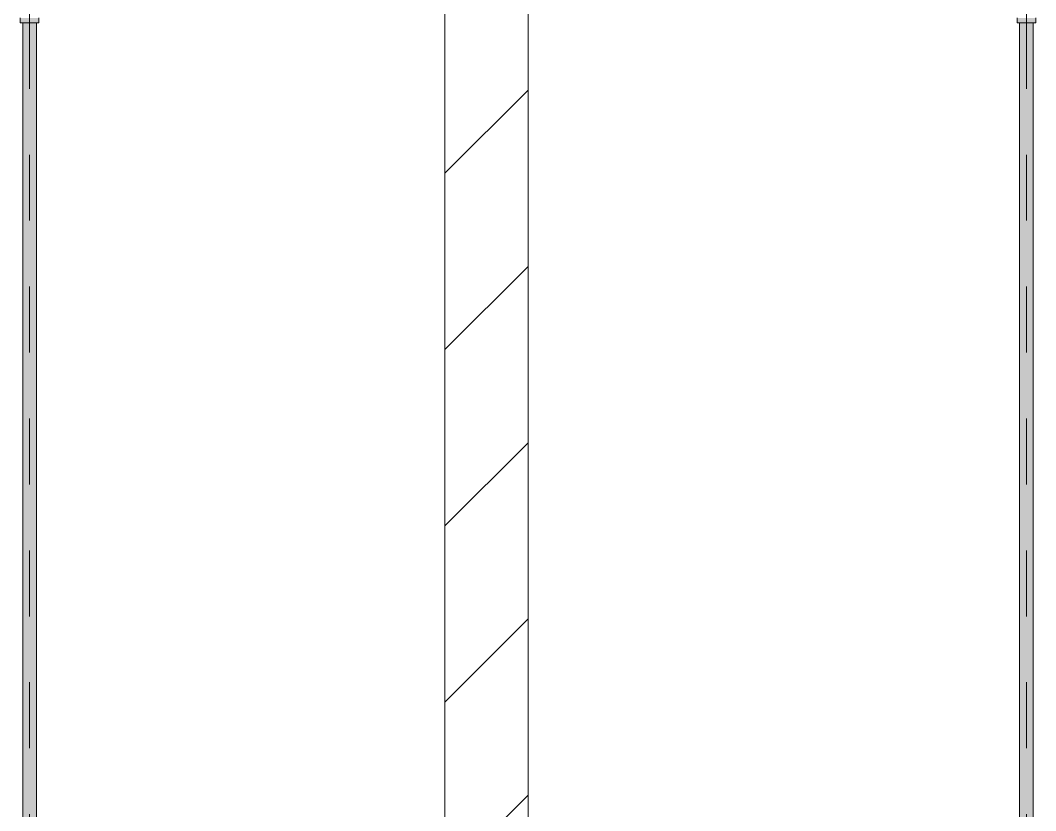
# Model space of a CAD drawing. Header units: millimetres. Extents: x -4000 to 187956, y -58990 to 162485.
# Drawn here: x 6728 to 9173, y 129252 to 131155 of the extents above; entities that cross this region are included whole.
import ezdxf

# ---------------------------------------------------------------- set-up
doc = ezdxf.new("R2010")
doc.units = ezdxf.units.MM
doc.linetypes.add('Dash 1_16_', pattern=[317.5, 158.75, -158.75])
for name, color, linetype, lineweight in [('A-WALL', 113, 'Continuous', 13), ('A-WALL-PATT', 111, 'Continuous', 13), ('P-PIPE', 3, 'Continuous', 9), ('P-PIPE-CNTR', 3, 'Continuous', 9)]:
    doc.layers.add(name, color=color, linetype=linetype, lineweight=lineweight)

# ---------------------------------------------------------------- blocks, each defined once
blk = doc.blocks.new('CMF2_NHAXUONG_A_rvt-1-FFS - TANG 1')
at = {"layer": 'A-WALL-PATT', "lineweight": 9}
h = blk.add_hatch(dxfattribs=at)
h.set_pattern_fill('FP_12', color=250, style=0, pattern_type=2)
h.set_pattern_definition([(45, (0, 0), (-212.13203, 212.13203), [])])
h.paths.add_polyline_path([(7750.1, 127349.9), (7950.1, 127349.9), (7950.1, 138700.1), (7750.1, 138700.1), (7750.1, 128068)])
at = {"layer": 'A-WALL', "color": 50, "lineweight": 15}
for p, q in [((7750.1, 137200.1), (7750.1, 127349.9)), ((7950.1, 127549.9), (7950.1, 134900))]:
    blk.add_line(p, q, dxfattribs=at)
at = {"layer": 'A-WALL', "color": 35, "lineweight": 15}
for p, q in [((7750.1, 135200.1), (7750.1, 127349.9)), ((7950.1, 127549.9), (7950.1, 134900))]:
    blk.add_line(p, q, dxfattribs=at)

msp = doc.modelspace()

# ---------------------------------------------------------------- block references
at = {"lineweight": 5}
msp.add_blockref('CMF2_NHAXUONG_A_rvt-1-FFS - TANG 1', (0, 0), dxfattribs=at)

# ---------------------------------------------------------------- next in the draw order: hatches: boundary and pattern name
at = {"layer": 'P-PIPE', "transparency": 33554534}
for points in [[(6772.5, 131148.9), (6771.7, 131160.7), (6727.5, 131160.7), (6728.3, 131148.9), (6771.7, 131148.9)], [(9172.5, 131148.9), (9171.7, 131160.7), (9127.5, 131160.7), (9128.3, 131148.9), (9171.7, 131148.9)], [(6750, 128490.6), (6750, 131148.9), (6733.3, 131148.9), (6733.9, 128490.6), (6745.7, 128490.6)], [(6750, 128490.6), (6766.7, 128490.6), (6766.1, 131148.9), (6750, 131148.9), (6750, 128506)], [(9150, 128490.6), (9150, 131148.9), (9133.3, 131148.9), (9133.9, 128490.6), (9145.7, 128490.6)], [(9150, 128490.6), (9166.7, 128490.6), (9166.1, 131148.9), (9150, 131148.9), (9150, 128506)]]:
    msp.add_hatch(color=1, dxfattribs=at).paths.add_polyline_path(points)

# ---------------------------------------------------------------- next in the draw order: linework, layer by layer
at = {"layer": 'P-PIPE', "color": 20, "lineweight": 13}
for p, q in [((6727.5, 131160.7), (6727.5, 131148.9)), ((6772.5, 131148.9), (6772.5, 131160.7)), ((9127.5, 131160.7), (9127.5, 131148.9)), ((9172.5, 131148.9), (9172.5, 131160.7)), ((6727.5, 131148.9), (6733.2, 131148.9)), ((6727.5, 131148.9), (6772.5, 131148.9)), ((6733.3, 131148.9), (6733.3, 128490.6)), ((6733.9, 131148.9), (6733.3, 131148.9)), ((6738.2, 131148.9), (6734, 131148.9)), ((6734.1, 131148.9), (6738.1, 131148.9)), ((6761.3, 131148.9), (6738.7, 131148.9)), ((6738.8, 131148.9), (6744.2, 131148.9)), ((6744.2, 131148.9), (6750, 131148.9)), ((6750, 131148.9), (6755.8, 131148.9)), ((6755.8, 131148.9), (6761.3, 131148.9)), ((6766, 131148.9), (6761.8, 131148.9)), ((6761.9, 131148.9), (6765.9, 131148.9)), ((6766.7, 131148.9), (6766.1, 131148.9)), ((6766.7, 128490.6), (6766.7, 131148.9)), ((6766.8, 131148.9), (6772.5, 131148.9)), ((9127.5, 131148.9), (9133.2, 131148.9)), ((9127.5, 131148.9), (9172.5, 131148.9)), ((9133.3, 131148.9), (9133.3, 128490.6)), ((9133.9, 131148.9), (9133.3, 131148.9)), ((9138.2, 131148.9), (9134, 131148.9)), ((9134.1, 131148.9), (9138.1, 131148.9)), ((9161.3, 131148.9), (9138.7, 131148.9)), ((9138.8, 131148.9), (9144.2, 131148.9)), ((9144.2, 131148.9), (9150, 131148.9)), ((9150, 131148.9), (9155.8, 131148.9)), ((9155.8, 131148.9), (9161.3, 131148.9)), ((9166, 131148.9), (9161.8, 131148.9)), ((9161.9, 131148.9), (9165.9, 131148.9)), ((9166.7, 131148.9), (9166.1, 131148.9)), ((9166.7, 128490.6), (9166.7, 131148.9)), ((9166.8, 131148.9), (9172.5, 131148.9))]:
    msp.add_line(p, q, dxfattribs=at)
at = {"layer": 'P-PIPE-CNTR', "color": 20, "lineweight": 13}
for p, q in [((6750, 131203.5), (6750, 131148.9)), ((9150, 131203.5), (9150, 131148.9))]:
    msp.add_line(p, q, dxfattribs=at)
at = {"layer": 'P-PIPE-CNTR', "color": 1, "linetype": 'Dash 1_16_'}
for p, q in [((6750, 131148.9), (6750, 128490.6)), ((6750, 131148.9), (6750, 128490.6)), ((9150, 131148.9), (9150, 128490.6)), ((9150, 131148.9), (9150, 128490.6))]:
    msp.add_line(p, q, dxfattribs=at)

doc.saveas('drawing.dxf')
